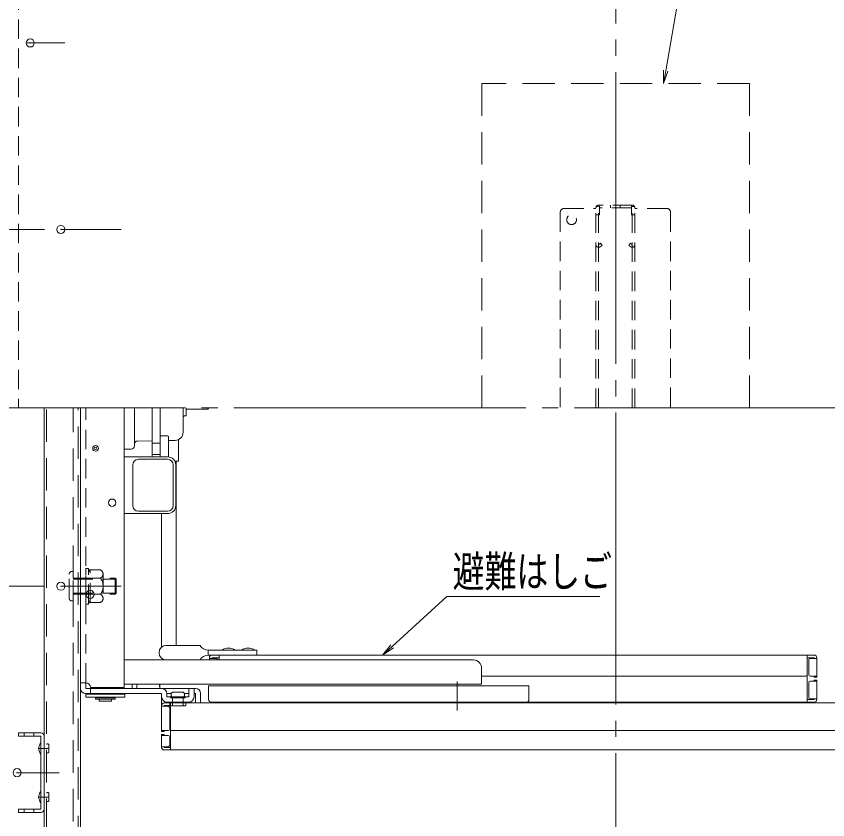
# Model space of a CAD drawing. Units: millimetres, scale not verified. Extents: x -2001 to 1999, y -1385 to 1385.
# Drawn here: x -1689 to -1189, y 302 to 797 of the extents above; entities that cross this region are included whole.
import ezdxf
from ezdxf.enums import TextEntityAlignment as Align

# ---------------------------------------------------------------- set-up
doc = ezdxf.new("R2010")
doc.units = ezdxf.units.MM
doc.header["$LTSCALE"] = 10
doc.header["$PDMODE"] = 32
doc.header["$PDSIZE"] = 5
for name, pattern in [('CHAIN2', [12, 9, -1, 1, -1]), ('DASHED1', [1.8, 1.2, -0.6]), ('DASHED2', [3, 2, -1]), ('LONG_CHAIN', [21, 18, -1, 1, -1])]:
    doc.linetypes.add(name, pattern=pattern)
for name, color, linetype, lineweight in [('0-2_SINSEN', 4, 'LONG_CHAIN', 9), ('0-3_CYA_SSD', 134, 'DASHED2', 9), ('0-4_YEL_SSD', 2, 'DASHED2', 9), ('0-5_2', 4, 'Continuous', 9), ('0-6_PARTS2', 6, 'DASHED1', 9), ('0-7_PARTS_SIN', 4, 'CHAIN2', 9), ('0-8_GRE_M', 3, 'Continuous', 9), ('0-9_YEL_M', 2, 'Continuous', 9), ('0-A_MAZ_M', 6, 'Continuous', 9), ('0-B_CYA_M', 4, 'Continuous', 9), ('0-D_RED_M', 3, 'Continuous', 9), ('0-F_0', 7, 'Continuous', 9), ('1-0_center', 5, 'Continuous', 9), ('1-1_MAZ_SSD', 6, 'DASHED2', 9), ('1-4_sunpou', 1, 'Continuous', 9), ('1-5_DEFPOINTS', 7, 'Continuous', 9), ('2-A_6寸法', 1, 'Continuous', 9)]:
    doc.layers.add(name, color=color, linetype=linetype, lineweight=lineweight)
doc.styles.add('ＭＳ ゴシック', font='')
doc.styles.get('ＭＳ ゴシック').set_extended_font_data('MS Gothic')

# ---------------------------------------------------------------- blocks, each defined once
blk = doc.blocks.new('MLeader1')
at = {"layer": '2-A_6寸法'}
for p, q in [((-1247.59, 985.37), (-1097.6, 985.37)), ((-1290.2, 755.99), (-1288.84, 763.88))]:
    blk.add_line(p, q, dxfattribs=at)
for points in [[(-1288.84, 763.88), (-1250.47, 985.37), (-1247.59, 985.37)], [(-1287.52, 763.65), (-1290.2, 755.99), (-1290.15, 764.1)]]:
    blk.add_lwpolyline(points, dxfattribs=at)
at = {"layer": '2-A_6寸法', "color": 2, "style": 'ＭＳ ゴシック', "width": 0.75}
blk.add_text('避難はしごシ－ル', height=19.21, dxfattribs=at).set_placement((-1246.87, 985.45), align=Align.BOTTOM_LEFT)
blk = doc.blocks.new('MLeader2')
at = {"layer": '2-A_6寸法'}
for p, q in [((-1420.96, 439.64), (-1329.49, 439.64)), ((-1463.48, 403.49), (-1457.56, 408.88))]:
    blk.add_line(p, q, dxfattribs=at)
for points in [[(-1457.56, 408.88), (-1423.84, 439.64), (-1420.96, 439.64)], [(-1456.67, 407.9), (-1463.48, 403.49), (-1458.46, 409.87)]]:
    blk.add_lwpolyline(points, dxfattribs=at)
at = {"layer": '2-A_6寸法', "color": 2, "style": 'ＭＳ ゴシック', "width": 0.75}
blk.add_text('避難はしご', height=19.21, dxfattribs=at).set_placement((-1420.24, 439.72), align=Align.BOTTOM_LEFT)

msp = doc.modelspace()

# ---------------------------------------------------------------- linework, layer by layer
at = {"layer": '0-2_SINSEN'}
for p, q in [((-1319.7, 973.02), (-1319.7, 124.97)), ((-1765.13, 555.99), (-888.68, 555.99))]:
    msp.add_line(p, q, dxfattribs=at)
at = {"layer": '0-3_CYA_SSD'}
msp.add_line((-1654.2, 270.99), (-1654.2, 555.99), dxfattribs=at)
at = {"layer": '0-4_YEL_SSD', "linetype": 'DASHED1'}
for p, q in [((-1329.8, 680.99), (-1329.8, 674.99)), ((-1322.9, 679.39), (-1322.9, 680.99)), ((-1316.9, 679.39), (-1316.9, 680.99)), ((-1310, 680.99), (-1310, 674.99)), ((-1331.69, 680.19), (-1330.3, 680.19)), ((-1330.3, 555.99), (-1330.3, 680.19)), ((-1310, 679.39), (-1329.8, 679.39)), ((-1309.5, 555.99), (-1309.5, 680.19)), ((-1308.12, 680.19), (-1309.5, 680.19)), ((-1331.9, 674.99), (-1329.8, 674.99)), ((-1307.9, 674.99), (-1310, 674.99)), ((-1329.38, 655.28), (-1328.15, 656.14)), ((-1310.41, 655.28), (-1311.64, 656.14))]:
    msp.add_line(p, q, dxfattribs=at)
at = {"layer": '0-4_YEL_SSD'}
for p, q in [((-1670.7, 204.99), (-1670.7, 555.99)), ((-1651.2, 224.49), (-1651.2, 555.99))]:
    msp.add_line(p, q, dxfattribs=at)
at = {"layer": '0-4_YEL_SSD', "linetype": 'DASHED1'}
for points in [[(-1330.3, 656.59), (-1329.07, 657.45), (-1328.15, 656.14)], [(-1309.5, 656.59), (-1310.72, 657.45), (-1311.64, 656.14)]]:
    msp.add_lwpolyline(points, dxfattribs=at)
for centre, start, end in [((-1330.3, 656.59), 180, 304.9998), ((-1309.5, 656.59), 235.0002, 0)]:
    msp.add_arc(centre, 1.6, start, end, dxfattribs=at)
at = {"layer": '0-5_2'}
for p, q in [((-1672.2, 203.49), (-1672.2, 555.99)), ((-1649.7, 224.49), (-1649.7, 555.99))]:
    msp.add_line(p, q, dxfattribs=at)
at = {"layer": '0-6_PARTS2'}
for p, q in [((-1656.7, 438.49), (-1656.7, 453.49)), ((-1655.2, 454.99), (-1654.7, 454.99)), ((-1654.2, 437.49), (-1654.2, 454.49)), ((-1654.2, 450.99), (-1649.7, 450.99)), ((-1649.7, 450.99), (-1628.45, 450.99)), ((-1628.45, 440.99), (-1628.45, 450.99)), ((-1627.7, 450.24), (-1628.45, 450.99)), ((-1628.45, 440.99), (-1628.45, 450.99)), ((-1627.7, 450.24), (-1628.45, 450.99)), ((-1654.2, 450.24), (-1627.7, 450.24)), ((-1627.7, 441.74), (-1627.7, 450.24)), ((-1627.7, 441.74), (-1627.7, 450.24)), ((-1654.2, 441.74), (-1627.7, 441.74)), ((-1654.2, 440.99), (-1649.7, 440.99)), ((-1649.7, 440.99), (-1628.45, 440.99)), ((-1627.7, 441.74), (-1628.45, 440.99)), ((-1627.7, 441.74), (-1628.45, 440.99)), ((-1655.2, 436.99), (-1654.7, 436.99)), ((-1684.4, 353.49), (-1684.4, 355.49)), ((-1678.4, 353.49), (-1678.4, 355.49)), ((-1669.19, 343.59), (-1669.19, 348.39)), ((-1669.19, 313.59), (-1669.19, 318.39)), ((-1684.4, 306.49), (-1684.4, 308.49)), ((-1678.4, 306.49), (-1678.4, 308.49))]:
    msp.add_line(p, q, dxfattribs=at)
for centre, radius, start, end in [((-1655.2, 453.49), 1.5, 90, 180), ((-1654.7, 454.49), 0.5, 0, 90), ((-1655.2, 438.49), 1.5, 180, 270), ((-1654.7, 437.49), 0.5, 270, 0), ((-1670, 347.64), 1.11, 42.9416, 129.4983), ((-1670, 344.34), 1.11, 230.5017, 317.0584), ((-1670, 317.64), 1.11, 42.9416, 129.4983), ((-1670, 314.34), 1.11, 230.5017, 317.0584)]:
    msp.add_arc(centre, radius, start, end, dxfattribs=at)
at = {"layer": '0-7_PARTS_SIN'}
for p, q in [((-1682.67, 780.99), (-1659.3, 780.99)), ((-1661.84, 665.99), (-1624.69, 665.99)), ((-1661.84, 445.99), (-1624.69, 445.99)), ((-1675.83, 345.99), (-1669.34, 345.99)), ((-1662.81, 330.99), (-1688.81, 330.99)), ((-1675.83, 315.99), (-1669.34, 315.99))]:
    msp.add_line(p, q, dxfattribs=at)
at = {"layer": '0-8_GRE_M', "linetype": 'DASHED1'}
for p, q in [((-1687.9, 921.49), (-1687.9, 555.99)), ((-1646.5, 434.99), (-1646.5, 456.99)), ((-1643.8, 454.49), (-1644.7, 456.99)), ((-1643.8, 455.99), (-1637.47, 455.99)), ((-1637.47, 450.99), (-1643.8, 450.99)), ((-1635.8, 453.49), (-1635.8, 438.49)), ((-1643.8, 440.99), (-1637.47, 440.99)), ((-1644.7, 434.99), (-1643.8, 437.49)), ((-1644.7, 434.99), (-1646.5, 434.99))]:
    msp.add_line(p, q, dxfattribs=at)
for points in [[(-1644.7, 434.99), (-1644.7, 456.99), (-1646.5, 456.99)], [(-1637.47, 435.99), (-1643.8, 435.99), (-1643.8, 455.99)]]:
    msp.add_lwpolyline(points, dxfattribs=at)
for centre, radius, start, end in [((-1638.51, 453.49), 2.71, 292.6199, 67.3801), ((-1644.01, 445.99), 8.23, 322.5885, 37.4115), ((-1638.51, 438.49), 2.71, 292.6199, 67.3801)]:
    msp.add_arc(centre, radius, start, end, dxfattribs=at)
at = {"layer": '0-8_GRE_M'}
msp.add_point((-1643.8, 440.99), dxfattribs=at)
at = {"layer": '0-9_YEL_M', "linetype": 'DASHED1'}
for p, q in [((-1309.5, 680.99), (-1330.3, 680.99)), ((-1353.9, 676.49), (-1353.9, 555.99)), ((-1351.4, 678.99), (-1331.9, 678.99)), ((-1331.9, 555.99), (-1331.9, 679.39)), ((-1307.9, 555.99), (-1307.9, 679.39)), ((-1288.4, 678.99), (-1307.9, 678.99)), ((-1285.9, 676.49), (-1285.9, 555.99))]:
    msp.add_line(p, q, dxfattribs=at)
msp.add_circle((-1346.9, 671.99), 3, dxfattribs=at)
for centre, radius, start, end in [((-1330.3, 679.39), 1.6, 90, 180.0017), ((-1309.5, 679.39), 1.6, 359.9982, 90), ((-1351.4, 676.49), 2.5, 90, 180), ((-1288.4, 676.49), 2.5, 0, 90)]:
    msp.add_arc(centre, radius, start, end, dxfattribs=at)
at = {"layer": '0-A_MAZ_M'}
for p, q in [((-1687.9, 355.49), (-1687.9, 353.49)), ((-1687.9, 355.49), (-1674.2, 355.49)), ((-1687.9, 353.49), (-1674.2, 353.49)), ((-1674.2, 353.49), (-1674.2, 308.49)), ((-1672.2, 308.49), (-1672.2, 353.49)), ((-1674.2, 308.49), (-1687.9, 308.49)), ((-1687.9, 308.49), (-1687.9, 306.49)), ((-1687.9, 306.49), (-1674.2, 306.49))]:
    msp.add_line(p, q, dxfattribs=at)
for centre, start, end in [((-1674.2, 353.49), 0, 90), ((-1674.2, 308.49), 270, 0)]:
    msp.add_arc(centre, 2, start, end, dxfattribs=at)
at = {"layer": '0-B_CYA_M'}
for centre in [(-1669.74, 345.99), (-1669.74, 315.99)]:
    msp.add_arc(centre, 5.67, 141.9177, 218.0823, dxfattribs=at)
at = {"layer": '0-D_RED_M', "color": 1}
for p, q in [((-1617.5, 520.75), (-1617.5, 495.75)), ((-1596, 524.25), (-1614, 524.25)), ((-1592.5, 495.75), (-1592.5, 520.75)), ((-1614, 492.25), (-1596, 492.25))]:
    msp.add_line(p, q, dxfattribs=at)
for centre, start, end in [((-1614, 520.75), 90, 180), ((-1596, 520.75), 0, 90), ((-1614, 495.75), 180, 270), ((-1596, 495.75), 270, 0)]:
    msp.add_arc(centre, 3.5, start, end, dxfattribs=at)
at = {"layer": '0-F_0', "linetype": 'DASHED1'}
msp.add_line((-1646.5, 386.49), (-1646.5, 555.99), dxfattribs=at)
at = {"layer": '0-F_0'}
for p, q in [((-1622.7, 383.49), (-1622.7, 555.99)), ((-1616.5, 555.99), (-1616.5, 533.5)), ((-1605.5, 525.75), (-1605.5, 555.99)), ((-1600.5, 525.75), (-1600.5, 555.99)), ((-1586.5, 555.99), (-1586.5, 540.99)), ((-1584.5, 555.99), (-1584.5, 550.99)), ((-1571.2, 555.99), (-1571.2, 555.24)), ((-1570.7, 555.74), (-1570.7, 555.99)), ((-1584.5, 550.99), (-1585.5, 550.99)), ((-1586.5, 540.91), (-1586.5, 549.99)), ((-1605.5, 535.66), (-1614.54, 535.5)), ((-1600.5, 538.25), (-1600, 538.75)), ((-1600.5, 538.25), (-1600.5, 525.75)), ((-1596, 538.75), (-1600, 538.75)), ((-1596, 538.75), (-1595.5, 538.25)), ((-1595.5, 538.25), (-1595.5, 525.75)), ((-1591.41, 535.91), (-1595.5, 535.84)), ((-1589.28, 523.19), (-1589.28, 536.43)), ((-1618.47, 530.48), (-1622.7, 530.41)), ((-1616.5, 533.5), (-1616.5, 532.48)), ((-1600.5, 534.25), (-1605.5, 534.25)), ((-1622.7, 525.75), (-1596, 525.75)), ((-1600.5, 527.25), (-1605.5, 527.25)), ((-1591.64, 523.19), (-1589.28, 523.19)), ((-1591, 520.75), (-1591, 495.75)), ((-1590.78, 409.49), (-1590.78, 523.19)), ((-1596, 490.75), (-1622.7, 490.75)), ((-1599.78, 490.75), (-1599.78, 408.39)), ((-1596.82, 409.49), (-1575.93, 409.49)), ((-1540.93, 406.49), (-1570.93, 406.49)), ((-1570.93, 406.49), (-1570.93, 403.49)), ((-1540.93, 406.49), (-1540.93, 403.49)), ((-1407.41, 400.49), (-1622.7, 400.49)), ((-1598.15, 400.49), (-1575.93, 400.49)), ((-1540.93, 403.49), (-1570.93, 403.49)), ((-1570.25, 400.49), (-1570.25, 401.89)), ((-1570.25, 401.49), (-1566.25, 401.49)), ((-1568.65, 403.49), (-1383.2, 403.49)), ((-1568.65, 401.49), (-1568.65, 401.89)), ((-1568.65, 401.89), (-1564.25, 401.89)), ((-1564.25, 400.49), (-1564.25, 403.49)), ((-1197.3, 403.49), (-1383.2, 403.49)), ((-1201.7, 391.49), (-1201.7, 403.49)), ((-1197.3, 401.89), (-1201.7, 401.89)), ((-1200.7, 391.49), (-1200.7, 400.49)), ((-1195.7, 401.49), (-1199.7, 401.49)), ((-1197.3, 401.49), (-1197.3, 401.89)), ((-1195.7, 389.99), (-1195.7, 401.89)), ((-1402.41, 395.49), (-1402.41, 385.49)), ((-1402.41, 390.49), (-1383.2, 390.49)), ((-1202.7, 390.49), (-1383.2, 390.49)), ((-1201.7, 391.49), (-1201.7, 374.49)), ((-1195.7, 390.49), (-1199.7, 390.49)), ((-1197.3, 389.99), (-1197.3, 390.49)), ((-1646.5, 386.49), (-1649.7, 386.49)), ((-1646.5, 382.99), (-1646.5, 386.49)), ((-1622.7, 385.49), (-1402.41, 385.49)), ((-1600.89, 382.99), (-1600.89, 385.49)), ((-1200.7, 386.49), (-1200.7, 377.49)), ((-1195.7, 387.49), (-1199.7, 387.49)), ((-1195.7, 389.99), (-1197.3, 389.99)), ((-1197.3, 387.99), (-1197.3, 387.49)), ((-1195.7, 387.99), (-1197.3, 387.99)), ((-1195.7, 387.99), (-1195.7, 376.09)), ((-1646.5, 382.99), (-1578.9, 382.99)), ((-1643.5, 383.49), (-1622.7, 383.49)), ((-1643.5, 382.99), (-1643.5, 379.79)), ((-1592.9, 380.69), (-1586.5, 380.69)), ((-1582.9, 382.99), (-1582.9, 377.69)), ((-1579.7, 382.99), (-1579.7, 377.69)), ((-1471.95, 384.49), (-1570.7, 384.49)), ((-1570.7, 376.09), (-1570.7, 384.49)), ((-1471.95, 384.49), (-1373.2, 384.49)), ((-1373.2, 376.09), (-1373.2, 384.49)), ((-1646.5, 379.79), (-1599.7, 379.79)), ((-1646.4, 377.49), (-1622.4, 377.49)), ((-1640.4, 377.19), (-1628.4, 377.19)), ((-1640.4, 376.39), (-1640.4, 377.19)), ((-1640.4, 376.39), (-1628.4, 376.39)), ((-1638.25, 377.19), (-1638.25, 377.49)), ((-1630.55, 377.19), (-1630.55, 377.49)), ((-1628.4, 376.39), (-1628.4, 377.19)), ((-1622.4, 377.49), (-1622.4, 379.49)), ((-1599.7, 377.69), (-1599.7, 379.79)), ((-1599.7, 377.69), (-1599.7, 370.41)), ((-1596.5, 377.69), (-1596.5, 379.79)), ((-1593.71, 379.79), (-1596.5, 379.79)), ((-1596.5, 377.69), (-1582.9, 377.69)), ((-1594.2, 377.19), (-1594.2, 377.69)), ((-1594.2, 377.19), (-1585.2, 377.19)), ((-1593, 377.19), (-1593, 372.19)), ((-1586.4, 377.19), (-1586.4, 372.19)), ((-1585.7, 379.79), (-1582.9, 379.79)), ((-1585.2, 377.19), (-1585.2, 377.69)), ((-1579.7, 379.79), (-1578.9, 379.79)), ((-1578.9, 379.79), (-1578.9, 373.99)), ((-1575.7, 379.79), (-1575.7, 373.99)), ((-1575.7, 379.79), (-1575.7, 373.99)), ((-1197.3, 376.09), (-1201.7, 376.09)), ((-1195.7, 376.49), (-1199.7, 376.49)), ((-1197.3, 376.49), (-1197.3, 376.09)), ((-1638.25, 375.19), (-1630.55, 375.19)), ((-1599.7, 356.49), (-1599.7, 372.39)), ((-1599.7, 371.99), (-1595.7, 371.99)), ((-1598.1, 373.99), (-1166.1, 373.99)), ((-1596.5, 374.49), (-1582.9, 374.49)), ((-1596.5, 374.49), (-1582.9, 374.49)), ((-1596.2, 373.99), (-1596.2, 374.49)), ((-1596.2, 373.99), (-1596.2, 374.49)), ((-1596.2, 373.99), (-1583.2, 373.99)), ((-1596.2, 373.99), (-1583.2, 373.99)), ((-1594.7, 357.99), (-1594.7, 370.99)), ((-1594.6, 372.19), (-1594.6, 373.99)), ((-1584.8, 372.19), (-1594.6, 372.19)), ((-1594.2, 344.99), (-1594.2, 373.99)), ((-1584.8, 372.19), (-1584.8, 373.99)), ((-1583.2, 373.99), (-1583.2, 374.49)), ((-1583.2, 373.99), (-1583.2, 374.49)), ((-1569.1, 374.49), (-1471.95, 374.49)), ((-1568.65, 374.49), (-1383.2, 374.49)), ((-1564.5, 373.99), (-1564.5, 374.49)), ((-1564.5, 373.99), (-1556, 373.99)), ((-1556, 373.99), (-1556, 374.49)), ((-1374.8, 374.49), (-1471.95, 374.49)), ((-1392.7, 373.99), (-1392.7, 374.49)), ((-1392.7, 373.99), (-1373.7, 373.99)), ((-1387.45, 373.99), (-1387.45, 374.49)), ((-1387.45, 373.99), (-1378.95, 373.99)), ((-1197.3, 374.49), (-1383.2, 374.49)), ((-1378.95, 373.99), (-1378.95, 374.49)), ((-1373.7, 373.99), (-1373.7, 374.49)), ((-1210.45, 373.99), (-1210.45, 374.49)), ((-1210.45, 373.99), (-1200.95, 373.99)), ((-1200.95, 373.99), (-1200.95, 374.49)), ((-1599.7, 356.99), (-1595.7, 356.99)), ((-1599.7, 356.49), (-1598.1, 356.49)), ((-1598.1, 356.49), (-1598.1, 356.99)), ((-1594.2, 356.99), (-1177, 356.99)), ((-1599.7, 354.49), (-1598.1, 354.49)), ((-1599.7, 353.99), (-1595.7, 353.99)), ((-1598.1, 354.49), (-1598.1, 353.99)), ((-1594.7, 352.99), (-1594.7, 347.99)), ((-1599.7, 346.99), (-1595.7, 346.99)), ((-1598.1, 344.99), (-1136.7, 344.99))]:
    msp.add_line(p, q, dxfattribs=at)
for points in [[(-1570.7, 555.74), (-1571.2, 555.24), (-1584.5, 555.24)], [(-1622.4, 379.49), (-1646.4, 379.49), (-1646.4, 377.49)], [(-1638.25, 375.19), (-1638.25, 376.39), (-1638.25, 375.19)], [(-1630.55, 375.19), (-1630.55, 376.39), (-1630.55, 375.19)], [(-1598.1, 371.99), (-1598.1, 372.39), (-1594.2, 372.39)], [(-1599.7, 354.49), (-1599.7, 346.59), (-1599.7, 353.99)], [(-1598.1, 346.99), (-1598.1, 346.59), (-1594.2, 346.59)]]:
    msp.add_lwpolyline(points, dxfattribs=at)
for centre, radius in [((-1640.43, 530.99), 1.75), ((-1640.43, 530.99), 0.8), ((-1630.2, 497.49), 2.25)]:
    msp.add_circle(centre, radius, dxfattribs=at)
for centre, radius, start, end in [((-1585.5, 549.99), 1, 90, 180), ((-1585.5, 549.99), 1, 90, 180), ((-1591.5, 540.91), 5, 271, 0), ((-1614.5, 533.5), 2, 91, 180), ((-1618.5, 532.48), 2, 271, 0), ((-1596, 520.75), 5, 0, 90), ((-1596, 495.75), 5, 270, 0), ((-1596.82, 404.99), 4.5, 90, 270), ((-1570.93, 412.16), 5.67, 208.0725, 270), ((-1558.43, 401.08), 6.73, 53.5356, 126.4644), ((-1546.43, 401.08), 6.73, 53.5356, 126.4644), ((-1570.93, 397.83), 5.67, 90, 151.9275), ((-1568.65, 401.89), 1.6, 90, 180), ((-1566.25, 400.49), 1, 0, 90), ((-1407.41, 395.49), 5, 0, 90), ((-1199.7, 400.49), 1, 90, 180), ((-1197.3, 401.89), 1.6, 0, 90), ((-1202.7, 391.49), 1, 270, 0), ((-1199.7, 391.49), 1, 180, 270), ((-1646.5, 383.49), 3, 0, 90), ((-1199.7, 386.49), 1, 90, 180), ((-1646.5, 382.99), 3.2, 180, 270), ((-1599.7, 379.79), 3.2, 0, 90), ((-1591.85, 378.94), 2.04, 121.05, 217.73), ((-1587.56, 378.94), 2.04, 322.27, 58.95), ((-1578.9, 379.79), 3.2, 0, 90), ((-1578.9, 379.79), 3.2, 0, 90), ((-1596.5, 377.69), 3.2, 180, 270), ((-1582.9, 377.69), 3.2, 270, 0), ((-1569.1, 376.09), 1.6, 180, 270), ((-1374.8, 376.09), 1.6, 270, 0), ((-1199.7, 377.49), 1, 180, 270), ((-1197.3, 376.09), 1.6, 270, 0), ((-1598.1, 372.39), 1.6, 90, 180), ((-1595.7, 370.99), 1, 0, 90), ((-1595.7, 357.99), 1, 270, 0), ((-1595.7, 352.99), 1, 0, 90), ((-1598.1, 346.59), 1.6, 180, 270), ((-1598.1, 346.59), 1.6, 180, 270), ((-1595.7, 347.99), 1, 270, 0)]:
    msp.add_arc(centre, radius, start, end, dxfattribs=at)
for centre, major_axis, start_param, end_param in [((-1615.72, 382.99), (0, 8), 1.252973, 1.508256), ((-1612.87, 382.99), (0, 8), 1.252973, 1.508256), ((-1602.99, 382.99), (0, -8), 1.570796, 1.88862), ((-1615.72, 382.99), (0, 8), 1.508256, 1.570796), ((-1612.87, 382.99), (0, 8), 1.508256, 1.570796)]:
    msp.add_ellipse(centre, major_axis=major_axis, ratio=0.263147, start_param=start_param, end_param=end_param, dxfattribs=at)
at = {"layer": '1-0_center'}
for p, q in [((-1417.41, 372.84), (-1417.41, 387.2)), ((-1417.41, 369.34), (-1417.41, 382.51))]:
    msp.add_line(p, q, dxfattribs=at)
at = {"layer": '1-1_MAZ_SSD'}
for p, q in [((-1402.2, 755.99), (-1402.2, 555.99)), ((-1237.2, 755.99), (-1402.2, 755.99)), ((-1237.2, 755.99), (-1237.2, 555.99))]:
    msp.add_line(p, q, dxfattribs=at)
at = {"layer": '1-4_sunpou'}
for p, q in [((-1671.84, 665.99), (-1816.51, 665.99)), ((-1671.84, 445.99), (-1816.51, 445.99))]:
    msp.add_line(p, q, dxfattribs=at)
at = {"layer": '1-5_DEFPOINTS'}
for p in [(-1680.72, 780.99), (-1661.84, 665.99), (-1661.84, 445.99), (-1688.81, 330.99)]:
    msp.add_point(p, dxfattribs=at)

# ---------------------------------------------------------------- block references
at = {"layer": '2-A_6寸法'}
for name in ['MLeader1', 'MLeader2']:
    msp.add_blockref(name, (0, 0), dxfattribs=at)

doc.saveas('drawing.dxf')
